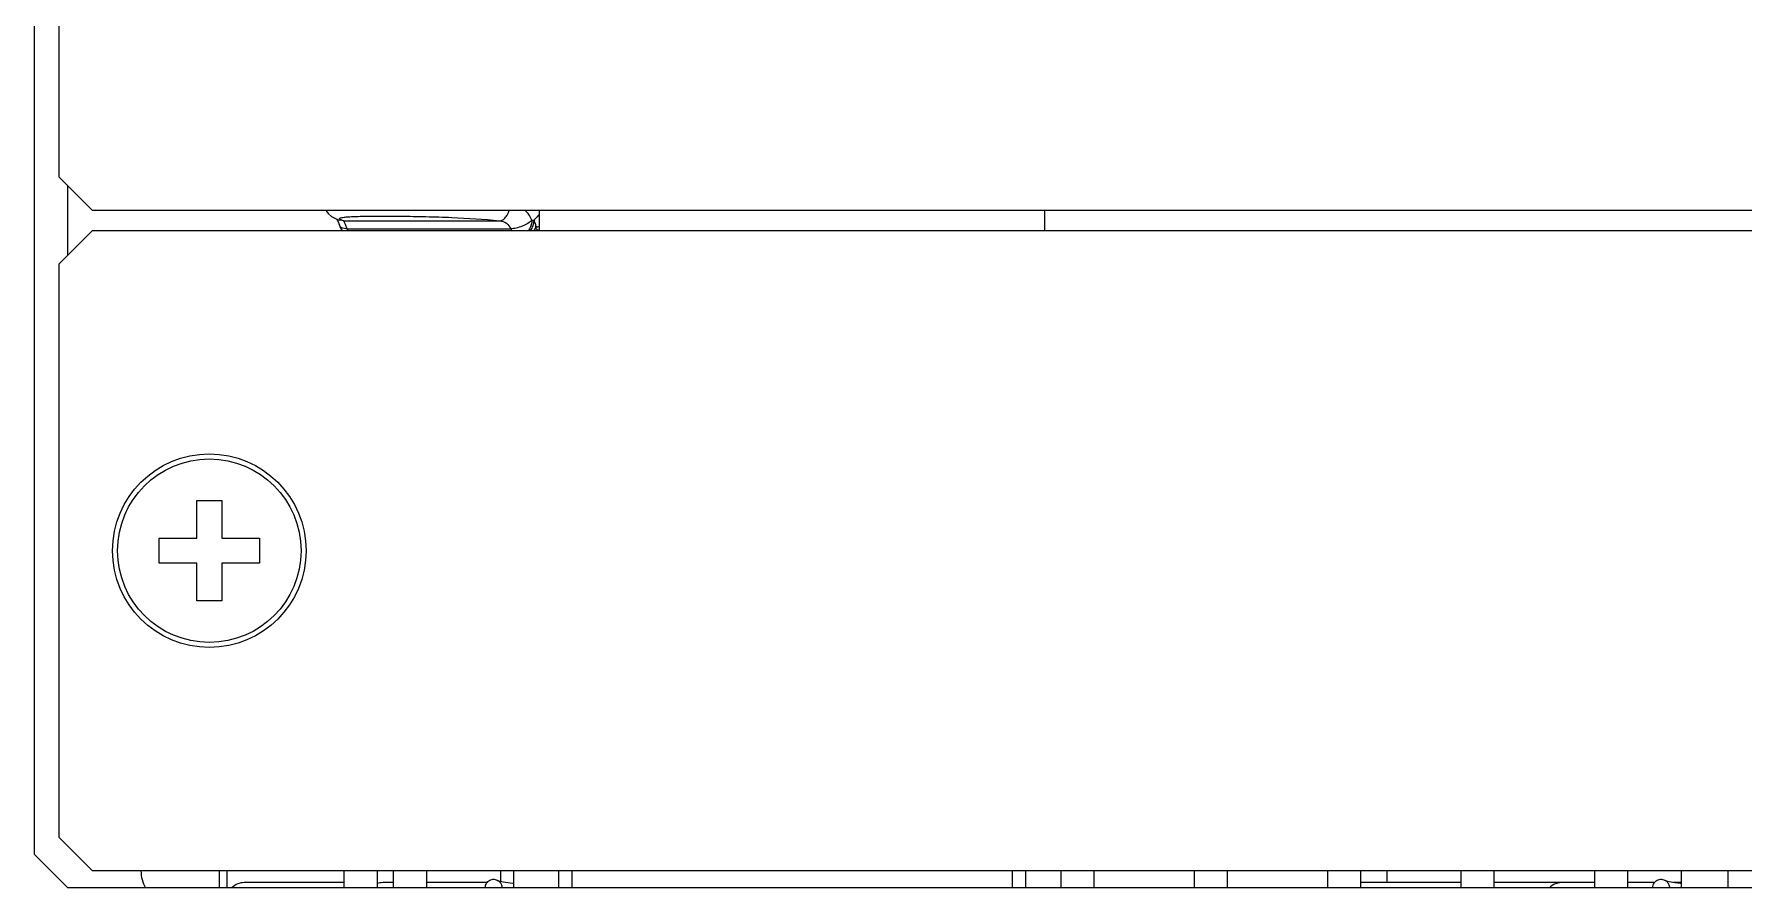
# Model space of a CAD drawing. Header units: millimetres. Extents: x 4086 to 8318, y 123 to 1549.
# Drawn here: x 7064.1 to 7115.4, y 1088.3 to 1113.9 of the extents above; entities that cross this region are included whole.
import ezdxf

# ---------------------------------------------------------------- set-up
doc = ezdxf.new("R2010")
doc.units = ezdxf.units.MM
doc.layers.add('00_COMPONENTS', color=7, linetype='Continuous')
doc.layers.add('20_ALL_FEATURES', color=7, linetype='Continuous')

msp = doc.modelspace()

# ---------------------------------------------------------------- linework, layer by layer
at = {"layer": '00_COMPONENTS', "color": 7, "linetype": 'Continuous'}
for p, q in [((7069.024, 1098.75), (7069.024, 1099.875)), ((7069.024, 1099.875), (7069.774, 1099.875)), ((7069.774, 1099.875), (7069.774, 1098.75)), ((7067.899, 1098), (7067.899, 1098.75)), ((7067.899, 1098.75), (7069.024, 1098.75)), ((7069.774, 1098.75), (7070.899, 1098.75)), ((7070.899, 1098.75), (7070.899, 1098)), ((7069.024, 1098), (7067.899, 1098)), ((7069.024, 1096.875), (7069.024, 1098)), ((7069.774, 1098), (7069.774, 1096.875)), ((7070.899, 1098), (7069.774, 1098)), ((7069.774, 1096.875), (7069.024, 1096.875))]:
    msp.add_line(p, q, dxfattribs=at)
msp.add_circle((7069.399, 1098.375), 2.75, dxfattribs=at)
at = {"layer": '20_ALL_FEATURES', "color": 7, "linetype": 'Continuous'}
for p, q in [((7064.149, 1166.875), (7064.149, 1089.275)), ((7064.899, 1109.575), (7064.899, 1126.775)), ((7065.899, 1108.575), (7064.899, 1109.575)), ((7065.149, 1109.325), (7065.149, 1107.225)), ((7158.399, 1108.575), (7065.899, 1108.575)), ((7073.213, 1108.317), (7073.238, 1108.274)), ((7073.307, 1108.283), (7073.306, 1108.283)), ((7073.428, 1108.263), (7073.307, 1108.283)), ((7073.428, 1108.263), (7078.099, 1108.263)), ((7079.299, 1107.975), (7079.299, 1108.575)), ((7094.439, 1108.575), (7094.439, 1107.975)), ((7064.899, 1106.975), (7065.899, 1107.975)), ((7065.899, 1107.975), (7158.399, 1107.975)), ((7073.528, 1108.023), (7078.435, 1108.023)), ((7064.899, 1089.775), (7064.899, 1106.975)), ((7065.899, 1088.775), (7064.899, 1089.775)), ((7064.149, 1089.275), (7065.149, 1088.275)), ((7158.399, 1088.775), (7065.899, 1088.775)), ((7069.698, 1088.775), (7069.698, 1088.275)), ((7069.92, 1088.775), (7069.92, 1088.275)), ((7073.429, 1088.775), (7073.429, 1088.275)), ((7074.429, 1088.775), (7074.429, 1088.275)), ((7074.923, 1088.275), (7074.923, 1088.775)), ((7075.923, 1088.275), (7075.923, 1088.775)), ((7078.129, 1088.775), (7078.129, 1088.455)), ((7078.523, 1088.775), (7078.523, 1088.275)), ((7079.869, 1088.775), (7079.869, 1088.275)), ((7080.269, 1088.775), (7080.269, 1088.275)), ((7093.469, 1088.775), (7093.469, 1088.275)), ((7093.869, 1088.775), (7093.869, 1088.275)), ((7094.923, 1088.775), (7094.923, 1088.275)), ((7095.923, 1088.275), (7095.923, 1088.775)), ((7098.923, 1088.775), (7098.923, 1088.275)), ((7099.923, 1088.275), (7099.923, 1088.775)), ((7102.923, 1088.775), (7102.923, 1088.275)), ((7103.923, 1088.275), (7103.923, 1088.775)), ((7104.698, 1088.775), (7104.698, 1088.425)), ((7106.923, 1088.775), (7106.923, 1088.275)), ((7107.923, 1088.275), (7107.923, 1088.775)), ((7110.923, 1088.775), (7110.923, 1088.275)), ((7111.923, 1088.275), (7111.923, 1088.775)), ((7113.523, 1088.775), (7113.523, 1088.275)), ((7114.923, 1088.775), (7114.923, 1088.275)), ((7065.149, 1088.275), (7159.149, 1088.275)), ((7073.429, 1088.425), (7070.444, 1088.425)), ((7074.923, 1088.425), (7074.6, 1088.425)), ((7077.725, 1088.425), (7075.923, 1088.425)), ((7106.923, 1088.425), (7103.923, 1088.425)), ((7110.923, 1088.425), (7107.923, 1088.425)), ((7112.725, 1088.425), (7111.923, 1088.425)), ((7113.523, 1088.425), (7113.295, 1088.425))]:
    msp.add_line(p, q, dxfattribs=at)
for points in [[(7072.896, 1108.575), (7072.97, 1108.472), (7073.066, 1108.39), (7073.158, 1108.339)], [(7073.158, 1108.339), (7073.245, 1108.304), (7073.307, 1108.283)], [(7073.238, 1108.274), (7073.278, 1108.186), (7073.298, 1108.13)], [(7079.165, 1108.019), (7079.211, 1108.086), (7079.23, 1108.106)], [(7078.523, 1088.399), (7078.503, 1088.401), (7078.421, 1088.411), (7078.346, 1088.42), (7078.279, 1088.43), (7078.22, 1088.439), (7078.169, 1088.448), (7078.127, 1088.456), (7078.094, 1088.463), (7078.08, 1088.467)], [(7113.523, 1088.399), (7113.503, 1088.401), (7113.421, 1088.411), (7113.346, 1088.42), (7113.279, 1088.43), (7113.22, 1088.439), (7113.169, 1088.448), (7113.127, 1088.456), (7113.094, 1088.463), (7113.08, 1088.467)]]:
    msp.add_lwpolyline(points, dxfattribs=at)
msp.add_circle((7069.399, 1098.375), 2.9, dxfattribs=at)
for centre, radius, start, end in [((7078.538, 1108.305), 0.597, 326.9099, 341.6998), ((7078.006, 1101.501), 6.863, 80.5397, 81.0563), ((7078.507, 1108.315), 0.629, 341.7213, 355.9926), ((7079.116, 1108.53), 0.463, 287.0104, 293.4072), ((7074.097, 1108.219), 0.602, 198.9937, 204.3183), ((7079.004, 1108.219), 0.602, 198.9937, 204.3183), ((7078.565, 1108.289), 0.565, 326.1814, 326.8316), ((7078.734, 1108.271), 0.499, 323.2156, 329.7363), ((7078.933, 1107.558), 0.536, 61.7909, 62.8341), ((7079.117, 1108.528), 0.461, 281.5143, 284.6371), ((7079.117, 1108.528), 0.46, 284.6372, 286.9903), ((7068.349, 1088.775), 1, 180, 210.3605), ((7070.444, 1087.925), 0.5, 90, 135.5147), ((7074.6, 1087.925), 0.5, 90, 110.2232), ((7077.923, 1088.273), 0.251, 56.019, 56.5695), ((7077.925, 1088.275), 0.248, 51.0365, 56.0279), ((7109.941, 1087.925), 0.5, 90, 135.5147), ((7112.923, 1088.273), 0.251, 56.019, 56.5695), ((7112.925, 1088.275), 0.248, 51.0365, 56.0279)]:
    msp.add_arc(centre, radius, start, end, dxfattribs=at)
for points in [[(7073.298, 1108.13), (7073.315, 1108.073), (7073.344, 1108.02), (7073.38, 1107.973)], [(7079.244, 1107.992), (7079.25, 1107.987), (7079.256, 1107.981), (7079.261, 1107.974)]]:
    msp.add_open_spline(points, degree=3, dxfattribs=at)
for points, knots in [([(7073.528, 1108.023), (7073.501, 1108.024), (7073.418, 1108.03), (7073.316, 1108.073), (7073.298, 1108.13)], [0, 0, 0, 0, 0.310608, 1, 1, 1, 1]), ([(7073.314, 1108.313), (7073.311, 1108.316), (7073.305, 1108.322), (7073.304, 1108.335), (7073.315, 1108.344), (7073.324, 1108.348), (7073.33, 1108.35)], [0, 0, 0, 0, 0.249564, 0.432041, 0.658846, 1, 1, 1, 1]), ([(7073.428, 1108.263), (7073.403, 1108.271), (7073.364, 1108.284), (7073.326, 1108.302), (7073.314, 1108.313)], [0, 0, 0, 0, 0.622647, 1, 1, 1, 1]), ([(7073.33, 1108.35), (7073.354, 1108.36), (7073.422, 1108.371), (7073.546, 1108.384), (7073.717, 1108.393), (7073.932, 1108.4), (7074.187, 1108.404), (7074.594, 1108.407), (7075.166, 1108.404), (7075.9, 1108.392), (7076.887, 1108.36), (7077.624, 1108.316), (7078.099, 1108.263)], [0, 0, 0, 0, 0.016281, 0.042592, 0.078673, 0.123922, 0.177635, 0.238866, 0.379699, 0.536953, 0.700025, 1, 1, 1, 1]), ([(7073.528, 1108.023), (7073.519, 1108.055), (7073.5, 1108.113), (7073.468, 1108.184), (7073.445, 1108.232), (7073.431, 1108.255), (7073.428, 1108.263)], [0, 0, 0, 0, 0.387488, 0.695194, 0.901901, 1, 1, 1, 1]), ([(7078.099, 1108.263), (7078.127, 1108.264), (7078.189, 1108.282), (7078.271, 1108.348), (7078.342, 1108.448), (7078.376, 1108.529), (7078.39, 1108.573)], [0, 0, 0, 0, 0.187737, 0.418158, 0.694185, 1, 1, 1, 1]), ([(7078.099, 1108.263), (7078.172, 1108.257), (7078.32, 1108.215), (7078.409, 1108.088), (7078.435, 1108.023)], [0, 0, 0, 0, 0.510394, 1, 1, 1, 1]), ([(7079.073, 1108.281), (7079.037, 1108.245), (7078.944, 1108.177), (7078.782, 1108.098), (7078.608, 1108.042), (7078.489, 1108.025), (7078.435, 1108.023)], [0, 0, 0, 0, 0.218238, 0.490673, 0.768335, 1, 1, 1, 1]), ([(7079.073, 1108.281), (7079.06, 1108.311), (7079.006, 1108.42), (7078.929, 1108.52), (7078.861, 1108.579)], [0, 0, 0, 0, 0.263639, 1, 1, 1, 1]), ([(7079.073, 1108.281), (7079.072, 1108.255), (7079.057, 1108.146), (7079.014, 1108.041), (7078.967, 1107.973)], [0, 0, 0, 0, 0.238568, 1, 1, 1, 1]), ([(7079.299, 1108.458), (7079.284, 1108.445), (7079.223, 1108.389), (7079.17, 1108.324), (7079.134, 1108.271)], [0, 0, 0, 0, 0.228379, 1, 1, 1, 1]), ([(7079.165, 1108.019), (7079.186, 1108.054), (7079.196, 1108.149), (7079.159, 1108.231), (7079.134, 1108.271)], [0, 0, 0, 0, 0.463488, 1, 1, 1, 1]), ([(7079.186, 1108.03), (7079.192, 1108.027), (7079.212, 1108.016), (7079.231, 1108.003), (7079.244, 1107.992)], [0, 0, 0, 0, 0.279806, 1, 1, 1, 1]), ([(7077.673, 1088.278), (7077.674, 1088.322), (7077.694, 1088.39), (7077.75, 1088.459), (7077.824, 1088.511), (7077.937, 1088.537), (7078.025, 1088.507), (7078.062, 1088.482)], [0, 0, 0, 0, 0.249587, 0.375279, 0.501052, 0.750427, 1, 1, 1, 1]), ([(7078.081, 1088.468), (7078.11, 1088.445), (7078.156, 1088.385), (7078.173, 1088.311), (7078.173, 1088.275)], [0, 0, 0, 0, 0.499722, 1, 1, 1, 1]), ([(7112.673, 1088.278), (7112.674, 1088.322), (7112.694, 1088.39), (7112.75, 1088.459), (7112.824, 1088.511), (7112.937, 1088.537), (7113.025, 1088.507), (7113.062, 1088.482)], [0, 0, 0, 0, 0.249587, 0.375279, 0.501052, 0.750427, 1, 1, 1, 1]), ([(7113.081, 1088.468), (7113.11, 1088.445), (7113.156, 1088.385), (7113.173, 1088.311), (7113.173, 1088.275)], [0, 0, 0, 0, 0.499722, 1, 1, 1, 1])]:
    msp.add_open_spline(points, degree=3, knots=knots, dxfattribs=at)

doc.saveas('drawing.dxf')
